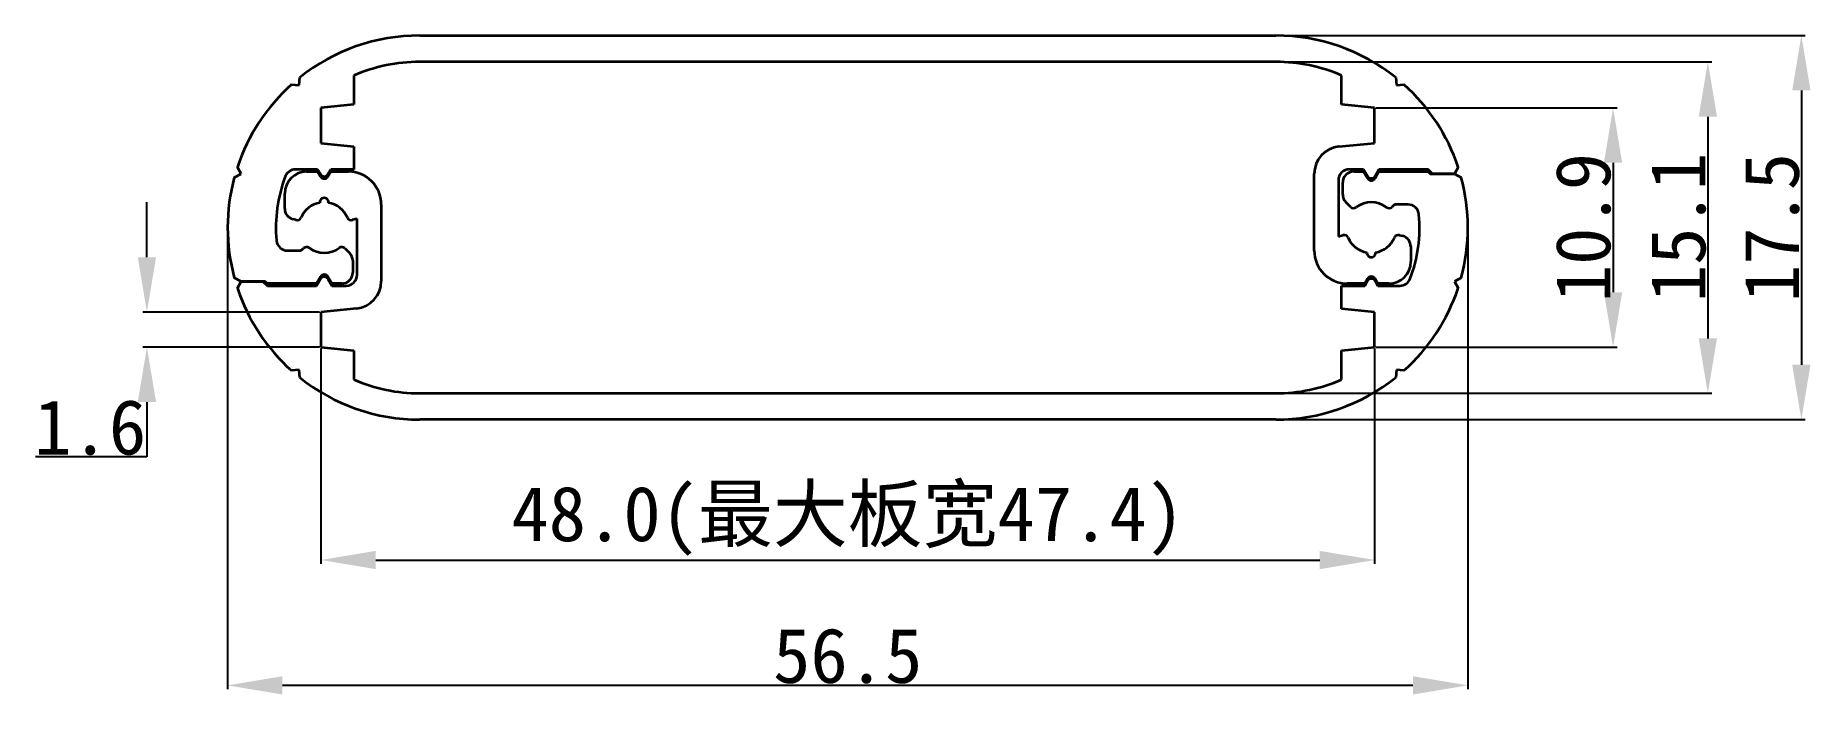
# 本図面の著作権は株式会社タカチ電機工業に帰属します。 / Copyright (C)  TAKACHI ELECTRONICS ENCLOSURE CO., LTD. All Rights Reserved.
# Model space of a CAD drawing. Header units: inches. Extents: x -48.5 to 32.3, y -19 to 11.
import ezdxf

# ---------------------------------------------------------------- set-up
doc = ezdxf.new("R2010")
doc.units = ezdxf.units.IN
doc.header["$MEASUREMENT"] = 0
doc.layers.get('Defpoints').update_dxf_attribs({"lineweight": 25})
doc.layers.add('1', color=30, linetype='Continuous')
doc.layers.add('Visible (ISO)', color=7, linetype='Continuous', lineweight=35)
doc.styles.get("Standard").update_dxf_attribs({"font": 'simhei.ttf'})
doc.dimstyles.get("Standard").update_dxf_attribs({"dimtxt": 2.5, "dimasz": 2.5, "dimexe": 0.18, "dimexo": 0.0625, "dimgap": 0.09, "dimtad": 1, "dimtoh": 1, "dimdec": 1, "dimzin": 0, "dimdsep": 46, "dimtxsty": 'Standard', "dimcen": 0.09, "dimadec": 0, "dimazin": 0, "dimtfac": 1, "dimtdec": 1, "dimtofl": 0, "dimtmove": 0, "dimatfit": 3, "dimfxl": 1, "dimtolj": 1, "dimtzin": 0, "dimarcsym": 0})

# ---------------------------------------------------------------- blocks, each defined once
blk = doc.blocks.new('*D23')
at = {"color": 0, "lineweight": -2}
for p, q in [((8.017, 10.978), (32.076, 10.978)), ((31.896, 8.478), (31.896, -4.022)), ((8.017, -6.522), (32.076, -6.522))]:
    blk.add_line(p, q, dxfattribs=at)
at = {"color": 0}
for points in [[(31.479, 8.478), (32.312, 8.478), (31.896, 10.978)], [(31.479, -4.022), (32.312, -4.022), (31.896, -6.522)]]:
    blk.add_solid(points, dxfattribs=at)
at = {"layer": 'Defpoints', "color": 0}
for p in [(7.954, 10.978), (7.954, -6.522), (31.896, -6.522)]:
    blk.add_point(p, dxfattribs=at)
at = {"color": 0, "insert": (30.556, 2.228), "char_height": 2.5, "attachment_point": 5, "rotation": 90}
blk.add_mtext('\\A1;17.5', dxfattribs=at)
blk = doc.blocks.new('*D24')
at = {"color": 0, "lineweight": -2}
for p, q in [((-39.796, 2.166), (-39.796, -18.808)), ((16.704, 2.166), (16.704, -18.808)), ((14.204, -18.628), (-37.296, -18.628))]:
    blk.add_line(p, q, dxfattribs=at)
at = {"color": 0}
for points in [[(-37.296, -18.211), (-37.296, -19.044), (-39.796, -18.628)], [(14.204, -18.211), (14.204, -19.044), (16.704, -18.628)]]:
    blk.add_solid(points, dxfattribs=at)
at = {"layer": 'Defpoints', "color": 0}
for p in [(-39.796, 2.228), (16.704, 2.228), (-39.796, -18.628)]:
    blk.add_point(p, dxfattribs=at)
at = {"color": 0, "insert": (-11.546, -17.288), "char_height": 2.5, "attachment_point": 5}
blk.add_mtext('\\A1;56.5', dxfattribs=at)
blk = doc.blocks.new('*D25')
at = {"color": 0, "lineweight": -2}
for p, q in [((-43.472, 0.878), (-43.472, 3.378)), ((-35.608, -1.622), (-43.652, -1.622)), ((-35.608, -3.222), (-43.652, -3.222)), ((-43.472, -5.722), (-43.472, -8.222)), ((-43.472, -8.222), (-48.548, -8.222))]:
    blk.add_line(p, q, dxfattribs=at)
at = {"color": 0}
for points in [[(-43.888, 0.878), (-43.055, 0.878), (-43.472, -1.622)], [(-43.888, -5.722), (-43.055, -5.722), (-43.472, -3.222)]]:
    blk.add_solid(points, dxfattribs=at)
at = {"layer": 'Defpoints', "color": 0}
for p in [(-35.546, -1.622), (-43.472, -3.222), (-35.546, -3.222)]:
    blk.add_point(p, dxfattribs=at)
at = {"color": 0, "insert": (-46.055, -6.882), "char_height": 2.5, "attachment_point": 5}
blk.add_mtext('\\A1;1.6', dxfattribs=at)
blk = doc.blocks.new('*D27')
at = {"color": 0, "lineweight": -2}
for p, q in [((8.017, 9.778), (27.816, 9.778)), ((27.636, 7.278), (27.636, -2.822)), ((8.017, -5.322), (27.816, -5.322))]:
    blk.add_line(p, q, dxfattribs=at)
at = {"color": 0}
for points in [[(27.219, 7.278), (28.053, 7.278), (27.636, 9.778)], [(27.219, -2.822), (28.053, -2.822), (27.636, -5.322)]]:
    blk.add_solid(points, dxfattribs=at)
at = {"layer": 'Defpoints', "color": 0}
for p in [(7.954, 9.778), (7.954, -5.322), (27.636, -5.322)]:
    blk.add_point(p, dxfattribs=at)
at = {"color": 0, "insert": (26.296, 2.228), "char_height": 2.5, "attachment_point": 5, "rotation": 90}
blk.add_mtext('\\A1;15.1', dxfattribs=at)
blk = doc.blocks.new('*D28')
at = {"color": 0, "lineweight": -2}
for p, q in [((12.517, 7.678), (23.498, 7.678)), ((23.318, 5.178), (23.318, -0.722)), ((12.517, -3.222), (23.498, -3.222))]:
    blk.add_line(p, q, dxfattribs=at)
at = {"color": 0}
for points in [[(22.902, 5.178), (23.735, 5.178), (23.318, 7.678)], [(22.902, -0.722), (23.735, -0.722), (23.318, -3.222)]]:
    blk.add_solid(points, dxfattribs=at)
at = {"layer": 'Defpoints', "color": 0}
for p in [(12.454, 7.678), (12.454, -3.222), (23.318, -3.222)]:
    blk.add_point(p, dxfattribs=at)
at = {"color": 0, "insert": (21.964, 2.228), "char_height": 2.5, "attachment_point": 5, "rotation": 90}
blk.add_mtext('\\A1;10.9', dxfattribs=at)
blk = doc.blocks.new('*D29')
at = {"layer": '1', "color": 0, "lineweight": -2}
for p, q in [((-35.546, -3.284), (-35.546, -13.097)), ((12.454, -3.284), (12.454, -13.097)), ((-33.046, -12.917), (9.954, -12.917))]:
    blk.add_line(p, q, dxfattribs=at)
at = {"layer": '1', "color": 0}
for points in [[(-33.046, -12.501), (-33.046, -13.334), (-35.546, -12.917)], [(9.954, -12.501), (9.954, -13.334), (12.454, -12.917)]]:
    blk.add_solid(points, dxfattribs=at)
at = {"layer": 'Defpoints', "color": 0}
for p in [(-35.546, -3.222), (12.454, -3.222), (12.454, -12.917)]:
    blk.add_point(p, dxfattribs=at)
at = {"layer": '1', "color": 0, "insert": (-11.546, -11.142), "char_height": 2.5, "attachment_point": 5}
blk.add_mtext('\\A1;48.0(最大板宽47.4)', dxfattribs=at)

msp = doc.modelspace()

# ---------------------------------------------------------------- linework, layer by layer
at = {"layer": 'Visible (ISO)'}
for p, q in [((-31.046, 10.978), (7.954, 10.978)), ((7.954, 9.778), (-31.046, 9.778)), ((-36.538, 8.716), (-36.509, 9.064)), ((-34.046, 9.157), (-34.046, 7.828)), ((10.954, 7.828), (10.954, 9.157)), ((13.417, 9.064), (13.446, 8.716)), ((-36.885, 8.745), (-36.538, 8.716)), ((13.446, 8.716), (13.793, 8.745)), ((-34.046, 7.828), (-35.546, 7.678)), ((-35.546, 7.678), (-35.546, 6.078)), ((12.454, 7.678), (10.954, 7.828)), ((12.454, 6.078), (12.454, 7.678)), ((-35.546, 6.078), (-34.046, 5.928)), ((-34.046, 5.928), (-34.046, 4.878)), ((10.83, 5.916), (12.454, 6.078)), ((-39.185, 4.678), (-39.35, 4.986)), ((-35.696, 4.878), (-36.701, 4.878)), ((-35.569, 4.659), (-35.696, 4.878)), ((-35.096, 4.878), (-35.223, 4.659)), ((-34.046, 4.878), (-35.096, 4.878)), ((11.954, 4.878), (11.304, 4.878)), ((12.131, 4.572), (11.954, 4.878)), ((12.654, 4.878), (12.477, 4.572)), ((14.893, 4.878), (12.654, 4.878)), ((15.093, 4.678), (14.893, 4.878)), ((16.258, 4.986), (16.093, 4.678)), ((-39.492, 4.513), (-39.185, 4.678)), ((-36.196, 4.778), (-35.696, 4.778)), ((-35.696, 4.778), (-35.569, 4.559)), ((-35.223, 4.559), (-35.096, 4.778)), ((-35.096, 4.778), (-34.296, 4.778)), ((9.704, 1.178), (9.704, 4.672)), ((10.804, 4.378), (10.804, 1.826)), ((11.004, 3.735), (11.004, 4.278)), ((11.504, 4.778), (11.954, 4.778)), ((11.954, 4.778), (12.131, 4.472)), ((12.477, 4.472), (12.654, 4.778)), ((12.654, 4.778), (14.893, 4.778)), ((14.893, 4.778), (14.993, 4.678)), ((14.993, 4.678), (16.093, 4.678)), ((16.093, 4.678), (15.093, 4.678)), ((16.093, 4.678), (16.4, 4.513)), ((-37.196, 3.094), (-37.196, 3.778)), ((-32.796, 3.278), (-32.796, -0.215)), ((11.36, 3.172), (11.151, 3.382)), ((13.979, 3.278), (13.437, 3.278)), ((-36.686, 2.574), (-36.825, 2.611)), ((-33.896, 2.63), (-34.106, 2.574)), ((-33.896, 0.078), (-33.896, 2.63)), ((13.295, 3.22), (13.248, 3.172)), ((10.804, 1.826), (11.014, 1.883)), ((13.594, 1.883), (13.733, 1.845)), ((-37.071, 1.178), (-36.529, 1.178)), ((-36.387, 1.237), (-36.34, 1.284)), ((-34.452, 1.284), (-34.242, 1.075)), ((14.104, 1.362), (14.104, 0.678)), ((-34.096, 0.721), (-34.096, 0.178)), ((-39.185, -0.222), (-39.492, -0.057)), ((-39.35, -0.529), (-39.185, -0.222)), ((-39.185, -0.222), (-38.185, -0.222)), ((-38.085, -0.222), (-39.185, -0.222)), ((-38.185, -0.222), (-37.985, -0.422)), ((-37.985, -0.322), (-38.085, -0.222)), ((-35.746, -0.322), (-37.985, -0.322)), ((-37.985, -0.422), (-35.746, -0.422)), ((-35.569, -0.015), (-35.746, -0.322)), ((-35.746, -0.422), (-35.569, -0.115)), ((-35.046, -0.322), (-35.223, -0.015)), ((-35.223, -0.115), (-35.046, -0.422)), ((-34.596, -0.322), (-35.046, -0.322)), ((-35.046, -0.422), (-34.396, -0.422)), ((10.954, -1.472), (10.954, -0.422)), ((10.954, -0.422), (12.004, -0.422)), ((12.004, -0.322), (11.204, -0.322)), ((12.131, -0.102), (12.004, -0.322)), ((12.004, -0.422), (12.131, -0.202)), ((12.604, -0.322), (12.477, -0.102)), ((12.477, -0.202), (12.604, -0.422)), ((13.104, -0.322), (12.604, -0.322)), ((12.604, -0.422), (13.609, -0.422)), ((16.4, -0.057), (16.093, -0.222)), ((16.093, -0.222), (16.258, -0.529)), ((-33.922, -1.459), (-35.546, -1.622)), ((12.454, -1.622), (10.954, -1.472)), ((-35.546, -1.622), (-35.546, -3.222)), ((12.454, -3.222), (12.454, -1.622)), ((-35.546, -3.222), (-34.046, -3.372)), ((10.954, -3.372), (12.454, -3.222)), ((-34.046, -3.372), (-34.046, -4.7)), ((10.954, -4.7), (10.954, -3.372)), ((-36.538, -4.259), (-36.885, -4.288)), ((-36.509, -4.607), (-36.538, -4.259)), ((13.446, -4.259), (13.417, -4.607)), ((13.793, -4.288), (13.446, -4.259)), ((-31.046, -5.322), (7.954, -5.322)), ((7.954, -6.522), (-31.046, -6.522))]:
    msp.add_line(p, q, dxfattribs=at)
for centre, radius, start, end in [((-31.046, 2.228), 8.75, 90, 128.63317), ((7.954, 2.228), 8.75, 51.36683, 90), ((-31.046, 2.228), 7.55, 90, 113.41268), ((7.954, 2.228), 7.55, 66.58732, 90), ((-31.046, 2.228), 8.75, 131.86216, 161.63317), ((7.954, 2.228), 8.75, 18.36683, 48.13784), ((10.954, 4.672), 1.25, 95.71059, 180), ((-36.701, 4.378), 0.5, 90, 159.18376), ((11.304, 4.378), 0.5, 90, 180), ((-31.046, 2.228), 8.75, 164.86216, 195.13784), ((-31.046, 2.228), 6.55, 159.18376, 185.21591), ((-36.196, 3.778), 1, 90, 180), ((-35.396, 4.759), 0.2, 210, 330), ((-35.396, 4.659), 0.2, 210, 330), ((-34.296, 3.278), 1.5, 0, 90), ((11.504, 4.278), 0.5, 90, 180), ((12.304, 4.672), 0.2, 210, 330), ((12.304, 4.572), 0.2, 210, 330), ((7.954, 2.228), 8.75, 344.86216, 15.13784), ((-35.396, 2.228), 1.15, 99.97708, 156.48038), ((-35.396, 3.378), 0.2, 355.01146, 184.98854), ((-35.396, 2.228), 1.15, 23.51962, 80.02292), ((11.504, 3.735), 0.5, 180, 225), ((12.304, 2.228), 1.15, 53.51962, 126.48038), ((13.437, 3.078), 0.2, 90, 135), ((13.979, 2.778), 0.5, 5.21591, 90), ((-36.696, 3.094), 0.5, 180, 255), ((-36.634, 2.767), 0.2, 255, 336.48038), ((-34.158, 2.767), 0.2, 203.51962, 285), ((11.501, 3.314), 0.2, 225, 306.48038), ((13.107, 3.314), 0.2, 233.51962, 315), ((7.954, 2.228), 6.55, 339.18376, 5.21591), ((-37.071, 1.678), 0.5, 185.21591, 270), ((11.066, 1.69), 0.2, 23.51962, 105), ((12.304, 2.228), 1.15, 203.51962, 260.02292), ((12.304, 2.228), 1.15, 279.97708, 336.48038), ((13.542, 1.69), 0.2, 75, 156.48038), ((13.604, 1.362), 0.5, 360, 75), ((-36.529, 1.378), 0.2, 270, 315), ((-36.199, 1.143), 0.2, 53.51962, 135), ((-35.396, 2.228), 1.15, 233.51962, 306.48038), ((-34.593, 1.143), 0.2, 45, 126.48038), ((-34.596, 0.721), 0.5, 0, 45), ((11.204, 1.178), 1.5, 180, 270), ((12.304, 1.078), 0.2, 175.01146, 4.98854), ((-35.396, -0.115), 0.2, 30, 150), ((-34.596, 0.178), 0.5, 270, 0), ((-34.396, 0.078), 0.5, 270, 0), ((13.104, 0.678), 1, 270, 0), ((-31.046, 2.228), 8.75, 198.36683, 228.13784), ((-35.396, -0.215), 0.2, 30, 150), ((-34.046, -0.215), 1.25, 275.71059, 0), ((12.304, -0.202), 0.2, 30, 150), ((12.304, -0.302), 0.2, 30, 150), ((13.609, 0.078), 0.5, 270, 339.18376), ((7.954, 2.228), 8.75, 311.86216, 341.63317), ((-31.046, 2.228), 8.75, 231.36683, 270), ((-31.046, 2.228), 7.55, 246.58732, 270), ((7.954, 2.228), 8.75, 270, 308.63317), ((7.954, 2.228), 7.55, 270, 293.41268)]:
    msp.add_arc(centre, radius, start, end, dxfattribs=at)

# ---------------------------------------------------------------- dimensions: what is measured, and where the dimension line sits
for base, p1, p2, angle, picture, middle in [((31.896, -6.522), (7.954, 10.978), (7.954, -6.522), 90, '*D23', (31.896, 2.228)), ((27.636, -5.322), (7.954, 9.778), (7.954, -5.322), 270, '*D27', (27.636, 2.228))]:
    dim = msp.add_linear_dim(base=base, p1=p1, p2=p2, angle=angle, dimstyle='Standard')
    dim.commit()
    dim.dimension.update_dxf_attribs({"geometry": picture, "text_midpoint": middle, "dimtype": 160})
for base, p1, p2, picture, middle in [((23.318, -3.222), (12.454, 7.678), (12.454, -3.222), '*D28', (21.964, 2.228)), ((-43.472, -3.222), (-35.546, -1.622), (-35.546, -3.222), '*D25', (-46.055, -6.882))]:
    dim = msp.add_linear_dim(base=base, p1=p1, p2=p2, angle=90, dimstyle='Standard')
    dim.commit()
    dim.dimension.update_dxf_attribs({"geometry": picture, "text_midpoint": middle})
dim = msp.add_linear_dim(base=(-39.796, -18.628), p1=(16.704, 2.228), p2=(-39.796, 2.228), dimstyle='Standard')
dim.commit()
dim.dimension.update_dxf_attribs({"geometry": '*D24', "text_midpoint": (-11.546, -18.628), "dimtype": 160})
at = {"layer": '1'}
dim = msp.add_linear_dim(base=(12.454, -12.917), p1=(-35.546, -3.222), p2=(12.454, -3.222), text='<>(最大板宽47.4)', dimstyle='Standard', dxfattribs=at)
dim.commit()
dim.dimension.update_dxf_attribs({"geometry": '*D29', "text_midpoint": (-11.546, -12.917), "dimtype": 160})

doc.saveas('drawing.dxf')
